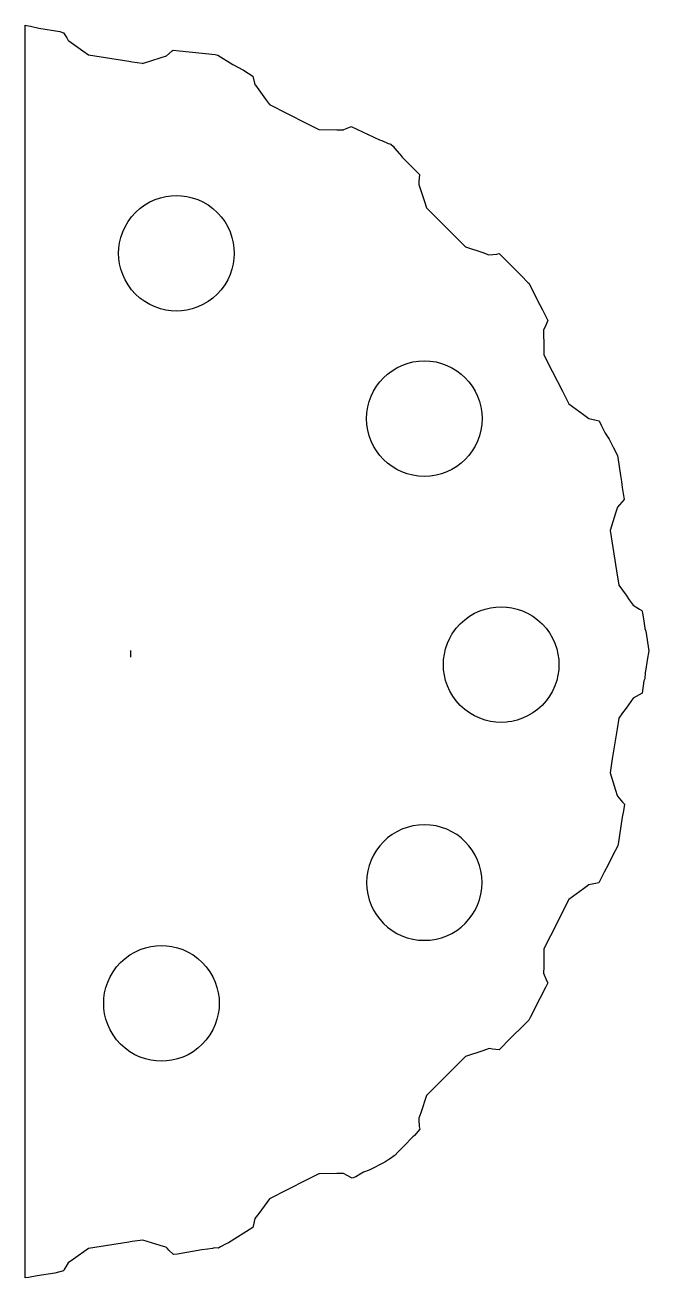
# Model space of a CAD drawing. Extents: x 79 to 94.1, y 181.8 to 212.1.
import ezdxf

# ---------------------------------------------------------------- set-up
doc = ezdxf.new("R2010")
doc.units = 0
doc.layers.add('DEFAULT', color=7, linetype='CONTINUOUS')

msp = doc.modelspace()

# ---------------------------------------------------------------- linework, layer by layer
at = {"layer": 'DEFAULT'}
msp.add_line((81.562, 196.84, 147), (81.562, 197, 182), dxfattribs=at)
for points in [[(79, 212.135), (79.035, 212.121), (79.13, 212.106), (79.337, 212.062), (79.839, 211.982), (79.934, 211.946), (80.008, 211.826), (80.038, 211.778), (80.047, 211.764), (80.06, 211.755), (80.401, 211.51), (80.532, 211.417), (81.509, 211.262), (81.593, 211.249), (81.832, 211.211), (81.851, 211.208), (81.869, 211.214), (82.269, 211.341), (82.419, 211.388), (82.563, 211.51), (82.582, 211.53), (82.734, 211.51), (83.6, 211.422), (83.662, 211.407), (84.027, 211.183), (84.283, 211.04), (84.513, 210.895), (84.545, 210.763), (84.558, 210.708), (84.562, 210.692), (84.572, 210.679), (84.821, 210.341), (84.916, 210.212), (85.798, 209.763), (86.106, 209.606), (86.545, 209.603), (86.702, 209.601), (86.717, 209.608), (86.873, 209.671), (86.893, 209.68), (87.578, 209.361), (87.635, 209.344), (87.783, 209.269), (87.83, 209.26), (87.851, 209.253), (87.915, 209.193), (87.935, 209.155), (88.116, 208.951), (88.117, 208.95), (88.339, 208.723), (88.492, 208.57), (88.543, 208.519), (88.531, 208.35), (88.525, 208.277), (88.663, 207.863), (88.714, 207.711), (89.658, 206.767), (90.074, 206.628), (90.224, 206.579), (90.412, 206.593), (90.473, 206.604), (90.524, 206.553), (90.704, 206.373), (90.858, 206.219), (91.013, 206.064), (91.169, 205.908), (91.19, 205.886), (91.285, 205.701), (91.384, 205.505), (91.402, 205.47), (91.457, 205.362), (91.519, 205.242), (91.649, 204.985), (91.586, 204.831), (91.548, 204.76), (91.551, 204.32), (91.553, 204.159), (91.757, 203.758), (92.002, 203.278), (92.159, 202.969), (92.512, 202.709), (92.639, 202.615), (92.818, 202.572), (92.888, 202.555), (92.938, 202.457), (93.037, 202.262), (93.039, 202.258), (93.134, 202.116), (93.232, 201.925), (93.329, 201.734), (93.337, 201.709), (93.342, 201.672), (93.377, 201.453), (93.411, 201.236), (93.434, 201.088), (93.446, 200.945), (93.492, 200.658), (93.382, 200.528), (93.335, 200.472), (93.287, 200.322), (93.155, 199.904), (93.31, 198.926), (93.364, 198.585), (93.541, 198.338), (93.619, 198.228), (93.711, 198.1), (93.868, 198.003), (93.923, 197.969), (93.938, 197.908), (93.961, 197.764), (93.996, 197.542), (93.998, 197.536), (94.02, 197.47), (94.053, 197.26), (94.088, 197.042), (94.088, 197.036), (94.095, 197.013), (94.089, 196.991), (94.053, 196.768), (94.019, 196.551), (94.013, 196.511), (94.006, 196.47), (94.006, 196.466), (94.005, 196.462), (93.999, 196.318), (93.974, 196.269), (93.928, 195.973), (93.786, 195.885), (93.713, 195.85), (93.541, 195.609), (93.457, 195.492), (93.364, 195.362), (93.323, 195.106), (93.209, 194.384), (93.155, 194.043), (93.287, 193.624), (93.33, 193.49), (93.335, 193.474), (93.457, 193.331), (93.502, 193.287), (93.476, 193.123), (93.451, 192.966), (93.417, 192.749), (93.382, 192.533), (93.348, 192.315), (93.343, 192.285), (93.331, 192.262), (93.231, 192.065), (93.113, 191.834), (93.014, 191.641), (92.932, 191.479), (92.884, 191.384), (92.722, 191.345), (92.642, 191.334), (92.512, 191.238), (92.159, 190.977), (91.71, 190.095), (91.553, 189.787), (91.549, 189.348), (91.548, 189.191), (91.62, 189.017), (91.649, 188.961), (91.591, 188.846), (91.321, 188.317), (91.275, 188.226), (91.221, 188.12), (91.19, 188.059), (91.17, 188.039), (90.984, 187.854), (90.83, 187.699), (90.677, 187.546), (90.549, 187.418), (90.473, 187.343), (90.307, 187.355), (90.228, 187.369), (90.074, 187.318), (89.658, 187.18), (88.958, 186.48), (88.929, 186.45), (88.714, 186.235), (88.575, 185.819), (88.53, 185.685), (88.525, 185.67), (88.526, 185.654), (88.539, 185.482), (88.551, 185.416), (88.42, 185.269), (88.384, 185.233), (88.162, 185.01), (88.02, 184.865), (88.019, 184.863), (88.018, 184.862), (87.956, 184.792), (87.934, 184.773), (87.839, 184.706), (87.804, 184.685), (87.706, 184.62), (87.322, 184.424), (87.191, 184.376), (87.108, 184.33), (87.004, 184.265), (86.918, 184.232), (86.781, 184.305), (86.724, 184.336), (86.706, 184.345), (86.686, 184.345), (86.545, 184.344), (86.125, 184.341), (86.106, 184.341), (85.798, 184.184), (84.916, 183.734), (84.656, 183.381), (84.562, 183.255), (84.517, 183.072), (84.513, 183.04), (83.92, 182.667), (83.87, 182.642), (83.728, 182.569), (83.692, 182.55), (83.676, 182.542), (83.582, 182.547), (83.534, 182.535), (83.418, 182.519), (83.279, 182.498), (83.278, 182.498), (83.277, 182.497), (82.685, 182.392), (82.589, 182.385), (82.482, 182.496), (82.437, 182.543), (82.423, 182.557), (82.404, 182.563), (82.269, 182.606), (81.851, 182.738), (81.593, 182.698), (81.509, 182.684), (80.532, 182.529), (80.175, 182.274), (80.047, 182.183), (79.948, 182.022), (79.933, 181.993), (79.718, 181.934), (79.297, 181.867), (79.08, 181.833), (79.002, 181.82), (79, 181.82)], [(82.537, 208.005), (82.662, 208.011), (82.788, 208.005), (82.917, 207.988), (83.047, 207.957), (83.177, 207.913), (83.304, 207.855), (83.427, 207.783), (83.543, 207.699), (83.651, 207.602), (83.671, 207.579), (83.747, 207.494), (83.832, 207.378), (83.904, 207.255), (83.962, 207.128), (84.006, 206.998), (84.037, 206.868), (84.054, 206.739), (84.06, 206.613), (84.059, 206.596), (84.054, 206.488), (84.037, 206.359), (84.006, 206.229), (83.962, 206.099), (83.904, 205.971), (83.832, 205.848), (83.747, 205.732), (83.651, 205.625), (83.543, 205.528), (83.427, 205.443), (83.304, 205.372), (83.177, 205.314), (83.047, 205.269), (82.917, 205.239), (82.788, 205.221), (82.662, 205.215), (82.537, 205.221), (82.408, 205.239), (82.278, 205.269), (82.148, 205.314), (82.02, 205.372), (81.897, 205.443), (81.781, 205.528), (81.674, 205.625), (81.577, 205.732), (81.492, 205.848), (81.421, 205.971), (81.363, 206.099), (81.318, 206.229), (81.288, 206.359), (81.27, 206.488), (81.264, 206.613), (81.27, 206.739), (81.288, 206.868), (81.318, 206.998), (81.363, 207.128), (81.421, 207.255), (81.492, 207.378), (81.577, 207.494), (81.674, 207.602), (81.781, 207.699), (81.897, 207.783), (82.02, 207.855), (82.148, 207.913), (82.278, 207.957), (82.408, 207.988)], [(90.394, 198.053), (90.519, 198.059), (90.645, 198.053), (90.666, 198.05), (90.774, 198.036), (90.904, 198.005), (91.034, 197.961), (91.115, 197.924), (91.161, 197.903), (91.284, 197.831), (91.4, 197.746), (91.508, 197.65), (91.605, 197.542), (91.689, 197.426), (91.761, 197.303), (91.819, 197.176), (91.863, 197.046), (91.894, 196.916), (91.912, 196.787), (91.917, 196.661), (91.912, 196.536), (91.894, 196.407), (91.863, 196.277), (91.819, 196.147), (91.761, 196.019), (91.689, 195.896), (91.605, 195.78), (91.508, 195.673), (91.4, 195.576), (91.284, 195.491), (91.161, 195.42), (91.034, 195.362), (90.904, 195.317), (90.774, 195.287), (90.692, 195.276), (90.645, 195.269), (90.519, 195.263), (90.394, 195.269), (90.391, 195.269), (90.265, 195.287), (90.135, 195.317), (90.005, 195.362), (89.877, 195.42), (89.754, 195.491), (89.638, 195.576), (89.531, 195.673), (89.434, 195.78), (89.349, 195.896), (89.278, 196.019), (89.22, 196.147), (89.175, 196.277), (89.145, 196.407), (89.127, 196.536), (89.122, 196.661), (89.127, 196.787), (89.145, 196.916), (89.175, 197.046), (89.22, 197.176), (89.278, 197.303), (89.33, 197.393), (89.349, 197.426), (89.434, 197.542), (89.531, 197.65), (89.584, 197.697), (89.638, 197.746), (89.754, 197.831), (89.877, 197.903), (90.005, 197.961), (90.135, 198.005), (90.265, 198.036)], [(82.175, 189.856), (82.301, 189.862), (82.426, 189.856), (82.555, 189.839), (82.685, 189.808), (82.815, 189.764), (82.943, 189.706), (83.065, 189.634), (83.182, 189.549), (83.289, 189.453), (83.386, 189.345), (83.471, 189.229), (83.542, 189.106), (83.6, 188.979), (83.644, 188.849), (83.675, 188.718), (83.693, 188.59), (83.698, 188.464), (83.693, 188.339), (83.675, 188.21), (83.644, 188.079), (83.6, 187.95), (83.542, 187.822), (83.471, 187.699), (83.386, 187.583), (83.289, 187.476), (83.182, 187.379), (83.065, 187.294), (82.943, 187.222), (82.815, 187.164), (82.685, 187.12), (82.555, 187.09), (82.426, 187.072), (82.301, 187.066), (82.175, 187.072), (82.046, 187.09), (81.916, 187.12), (81.786, 187.164), (81.659, 187.222), (81.536, 187.294), (81.419, 187.379), (81.312, 187.476), (81.215, 187.583), (81.131, 187.699), (81.059, 187.822), (81.001, 187.95), (80.957, 188.079), (80.926, 188.21), (80.908, 188.339), (80.903, 188.464), (80.908, 188.59), (80.926, 188.718), (80.957, 188.849), (81.001, 188.979), (81.059, 189.106), (81.131, 189.229), (81.215, 189.345), (81.312, 189.453), (81.419, 189.549), (81.536, 189.634), (81.659, 189.706), (81.786, 189.764), (81.916, 189.808), (82.046, 189.839)]]:
    msp.add_lwpolyline(points, close=True, dxfattribs=at)
msp.add_circle((88.662, 202.613, 147), 1.398, dxfattribs=at)
at = {"layer": 'DEFAULT', "extrusion": (0, 0, -1)}
msp.add_circle((-88.662, 191.387, -182), 1.398, dxfattribs=at)

doc.saveas('drawing.dxf')
